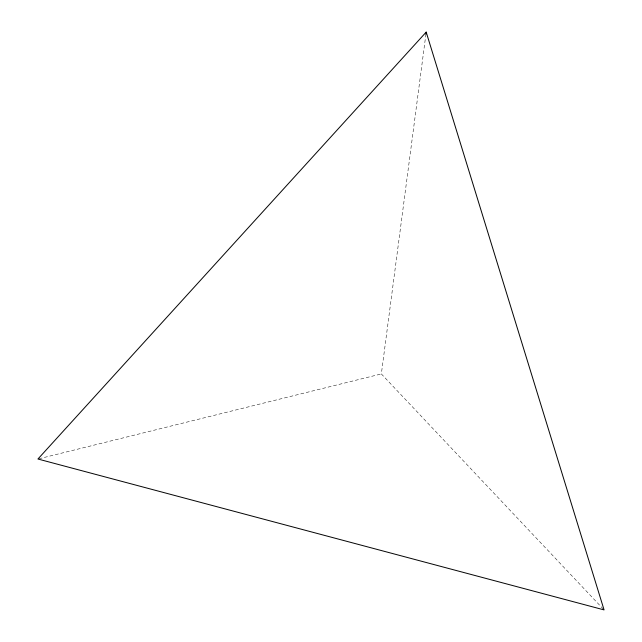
<?xml version="1.0" encoding="UTF-8"?>
<svg xmlns="http://www.w3.org/2000/svg" width="642" height="642" viewBox="0 0 642 642"><rect width="100%" height="100%" fill="white"/><g stroke="black" fill="none" stroke-linecap="round" stroke-linejoin="round"><path stroke-width="0.48" stroke-dasharray="3.21 2.41" d="M603.376 609.17L381.348 373.933L425.935 34.09M38.905 458.773L381.348 373.933"/><path stroke-width="0.96" d="M425.935 34.09L426.192 32.1L37.934 459.014L604.066 609.9L426.192 32.1"/></g></svg>
